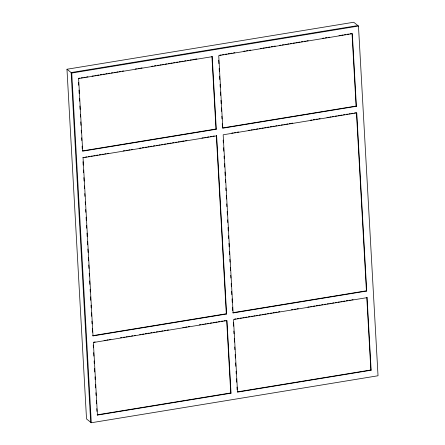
<?xml version="1.0" encoding="UTF-8"?>
<svg xmlns="http://www.w3.org/2000/svg" width="445" height="445" viewBox="0 0 445 445"><rect width="100%" height="100%" fill="white"/><g stroke="black" fill="none" stroke-linecap="round" stroke-linejoin="round"><path stroke-width="0.67" d="M66.973 69.242L353.708 22.25L358.475 26.049L378.028 375.758L91.292 422.75L86.525 418.951L66.973 69.242L71.74 73.041L358.475 26.049M357.88 25.571L71.144 72.568L90.697 422.277M78.331 78.337L79.7 78.109M81.068 77.886L82.442 77.664M83.81 77.436L85.179 77.213M86.547 76.985L87.921 76.763M92.032 76.089L93.4 75.867M94.768 75.639L96.142 75.416M97.511 75.194L98.879 74.966M100.253 74.743L101.621 74.515M102.99 74.293L104.364 74.07M105.732 73.842L107.1 73.62M108.474 73.397L109.843 73.169M111.211 72.947L112.585 72.719M113.953 72.496L115.322 72.274M116.696 72.046L118.064 71.823M119.432 71.6L120.806 71.372M122.175 71.15L123.543 70.922M135.191 69.014L136.559 68.791M137.933 68.569L139.302 68.341M140.67 68.118L142.044 67.89M151.634 66.322L153.002 66.094M154.37 65.871L155.744 65.649M157.113 65.421L158.481 65.198M159.855 64.976L161.224 64.748M162.592 64.525L163.966 64.302M165.334 64.074L166.703 63.852M168.077 63.624L169.445 63.401M170.813 63.179L172.187 62.951M173.556 62.728L174.924 62.506M176.298 62.278L177.666 62.055M179.035 61.827L180.409 61.605M181.777 61.382L183.145 61.154M184.519 60.932L185.888 60.709M187.256 60.481L188.63 60.259M189.998 60.031L191.367 59.808M192.741 59.586L196.846 58.912M219.808 55.147L221.176 54.924M222.55 54.696L223.918 54.474M225.287 54.251L226.655 54.023M228.029 53.8L229.398 53.578M230.766 53.35L232.14 53.127M233.508 52.899L234.877 52.677M243.788 51.22L245.156 50.991M246.524 50.769L247.893 50.546M249.267 50.318L250.635 50.096M260.225 48.522L261.599 48.299M262.967 48.071L264.336 47.849M265.709 47.626L267.078 47.398M268.446 47.176L269.82 46.953M271.189 46.725L272.557 46.502M273.931 46.274L275.299 46.052M279.41 45.379L280.778 45.156M282.152 44.928L283.521 44.706M284.889 44.483L286.263 44.255M287.631 44.033L289 43.805M290.368 43.582L291.742 43.36M293.11 43.132L294.479 42.909M295.853 42.687L297.221 42.459M298.589 42.236L299.963 42.008M301.332 41.786L302.7 41.563M304.074 41.335L305.442 41.112M306.811 40.89L308.185 40.662M322.569 38.303L323.938 38.081M325.312 37.858L326.68 37.63M328.048 37.408L329.422 37.18M339.012 35.611L340.38 35.383M341.754 35.161L343.123 34.938M344.491 34.71L345.865 34.488M347.233 34.265L348.602 34.037M349.976 33.814L351.344 33.586M212.22 56.676L78.626 78.57L82.687 151.155L216.276 129.256L212.22 56.676L211.92 56.443L215.981 129.022L216.276 129.256M82.386 150.916L215.981 129.022M222.494 127.954L356.089 106.06L356.384 106.294L352.329 33.714L218.734 55.608L222.795 128.188L356.384 106.294M82.753 157.513L84.127 157.291M85.496 157.063L86.864 156.84M88.238 156.618L89.606 156.39M90.975 156.167L92.349 155.945M93.717 155.717L95.085 155.494M96.459 155.266L97.828 155.044M99.196 154.821L100.57 154.593M101.938 154.37L103.307 154.148M104.681 153.92L106.049 153.697M107.417 153.469L108.791 153.247M123.176 150.888L124.544 150.666M125.918 150.438L127.287 150.215M128.655 149.993L130.029 149.765M131.397 149.542L132.766 149.32M139.619 148.196L140.987 147.968M142.356 147.746L143.729 147.523M145.098 147.295L146.466 147.072M147.84 146.85L149.209 146.622M150.577 146.399L151.951 146.171M153.319 145.949L154.688 145.726M156.061 145.498L157.43 145.276M158.798 145.053L160.172 144.825M161.541 144.603L162.909 144.375M164.283 144.152L165.651 143.93M167.02 143.702L168.394 143.479M169.762 143.257L171.13 143.029M172.504 142.806L173.873 142.578M175.241 142.356L176.609 142.133M177.983 141.905L179.352 141.682M180.72 141.46L184.147 140.898M185.52 140.67L186.889 140.448M201.958 137.978L203.332 137.75M204.7 137.527L206.068 137.305M207.442 137.077L208.811 136.854M210.179 136.632L211.553 136.404M212.921 136.181L214.29 135.959M231.767 133.094L233.141 132.866M234.509 132.643L235.878 132.415M237.252 132.193L238.62 131.97M248.21 130.396L249.584 130.174M250.952 129.946L252.321 129.723M253.695 129.501L255.063 129.273M256.431 129.05L257.805 128.822M259.174 128.599L260.542 128.377M261.916 128.149L263.284 127.926M264.653 127.704L266.027 127.476M267.395 127.253L268.763 127.031M270.137 126.803L271.506 126.58M272.874 126.352L274.242 126.13M275.616 125.907L276.985 125.679M278.353 125.457L279.727 125.234M281.095 125.006L282.464 124.784M283.838 124.555L285.206 124.333M286.574 124.111L287.948 123.882M289.317 123.66L292.743 123.098M310.554 120.178L311.923 119.955M313.297 119.727L314.665 119.505M316.033 119.282L317.407 119.054M318.776 118.832L320.144 118.609M326.997 117.486L328.366 117.258M329.739 117.035L331.108 116.812M332.476 116.584L333.85 116.362M335.219 116.139L336.587 115.911M337.955 115.689L339.329 115.461M340.698 115.238L342.066 115.016M343.44 114.788L344.808 114.565M346.177 114.343L347.551 114.115M348.919 113.892L350.287 113.664M351.661 113.442L353.03 113.219M354.398 112.991L355.772 112.769M216.643 135.859L83.054 157.753L93.016 335.903L226.605 314.009L216.643 135.859L216.348 135.619L226.305 313.77L226.605 314.009M226.305 313.77L92.716 335.669L93.016 335.903M366.713 291.047L366.413 290.808L232.824 312.702L233.124 312.941L366.713 291.047L356.751 112.891L223.162 134.791L233.124 312.941M93.767 342.155L95.141 341.927M104.047 340.47L105.415 340.247M106.789 340.019L108.157 339.796M109.526 339.568L110.9 339.346M120.489 337.772L121.858 337.549M123.226 337.327L124.6 337.099M125.968 336.876L127.337 336.654M128.711 336.426L130.079 336.203M131.447 335.975L132.821 335.752M134.19 335.53L135.558 335.302M139.669 334.629L141.043 334.406M142.411 334.184L143.78 333.956M145.153 333.733L146.522 333.505M147.89 333.283L149.264 333.06M150.633 332.832L152.001 332.61M153.375 332.387L154.743 332.159M156.112 331.937L157.48 331.709M158.854 331.486L160.222 331.264M161.591 331.036L162.965 330.813M164.333 330.591L165.701 330.362M167.075 330.14L168.444 329.912M182.828 327.559L184.202 327.331M185.571 327.108L186.939 326.88M188.313 326.658L189.681 326.435M199.271 324.861L200.645 324.639M202.013 324.411L203.382 324.188M204.756 323.966L206.124 323.738M207.492 323.515L208.866 323.287M210.235 323.064L211.603 322.842M212.977 322.614L214.345 322.391M215.714 322.169L217.088 321.941M218.456 321.718L219.824 321.496M221.193 321.268L222.567 321.045M223.935 320.817L225.304 320.595M234.565 319.076L235.933 318.854M237.302 318.631L238.676 318.403M240.044 318.181L241.413 317.953M242.786 317.73L244.155 317.507M245.523 317.279L246.897 317.057M248.266 316.834L249.634 316.606M251.008 316.384L252.376 316.156M253.745 315.933L255.113 315.711M256.487 315.483L257.855 315.26M259.224 315.038L260.598 314.81M261.966 314.587L263.334 314.359M264.708 314.137L266.077 313.914M267.445 313.686L268.819 313.464M270.187 313.241L271.556 313.013M272.93 312.791L274.298 312.568M275.666 312.34L277.04 312.117M278.409 311.889L279.777 311.667M291.425 309.759L292.793 309.536M294.167 309.308L295.536 309.086M296.904 308.858L298.278 308.635M307.868 307.061L309.236 306.839M310.61 306.616L311.978 306.388M313.347 306.166L314.721 305.943M316.089 305.715L317.457 305.493M318.826 305.264L320.2 305.042M321.568 304.819L322.936 304.591M324.31 304.369L325.679 304.146M327.047 303.918L328.421 303.696M329.79 303.468L331.158 303.245M332.532 303.023L333.9 302.795M335.269 302.572L336.643 302.35M338.011 302.122L339.379 301.899M340.753 301.677L342.122 301.449M343.49 301.226L344.864 300.998M346.232 300.776L347.601 300.553M348.975 300.325L350.343 300.102M351.711 299.88L353.085 299.652M367.08 297.644L233.492 319.538L237.547 392.123L371.141 370.223L367.08 297.644L366.786 297.405L370.841 369.99L371.141 370.223M231.033 393.191L230.733 392.952L97.144 414.846L97.438 415.085L231.033 393.191L226.972 320.606L93.383 342.505L97.438 415.085M237.252 391.884L370.841 369.99M352.028 33.475L356.089 106.06M356.456 112.657L366.413 290.808M218.706 60.209L218.901 63.668M219.174 68.508L219.324 71.272M219.596 76.112L219.791 79.566M220.058 84.405L220.214 87.17M220.486 92.009L220.681 95.464M220.948 100.303L221.143 103.757M221.376 107.907L221.566 111.361M221.838 116.201L221.994 118.965M222.261 123.805L222.456 127.259M223.173 140.097L223.329 142.867M223.601 147.723L223.796 151.189M224.063 156.039L224.219 158.815M224.491 163.665L224.686 167.131M224.959 171.981L225.148 175.452M225.381 179.608L225.537 182.383M225.849 187.929L226.004 190.699M226.277 195.555L226.466 199.021M226.739 203.871L226.894 206.647M227.167 211.497L227.362 214.963M227.629 219.813L227.784 222.589M228.057 227.44L228.252 230.905M228.524 235.761L228.674 238.531M228.947 243.382L229.142 246.847M229.414 251.703L229.57 254.473M229.843 259.329L229.993 262.099M230.304 267.645L230.46 270.421M230.733 275.271L230.888 278.042M231.194 283.587L231.35 286.363M231.623 291.214L231.817 294.679M232.051 298.84L232.24 302.305M232.513 307.156L232.707 310.627M233.386 322.759L233.581 326.213M233.847 331.052L234.003 333.817M234.276 338.656L234.47 342.116M234.738 346.95L234.893 349.714M235.166 354.554L235.355 358.014M235.628 362.853L235.822 366.307M236.089 371.147L236.245 373.911M236.518 378.751L236.712 382.205M236.979 387.044L237.135 389.809M226.677 320.372L230.733 392.952M78.559 82.481L78.715 85.245M78.987 90.085L79.177 93.545M79.449 98.384L79.605 101.149M79.872 105.982L80.067 109.442M80.339 114.282L80.495 117.046M80.762 121.886L80.957 125.34M81.229 130.179L81.379 132.944M81.652 137.783L81.808 140.548M82.114 146.077L82.269 148.841M82.987 161.674L83.182 165.139M83.454 169.99L83.61 172.766M83.877 177.616L84.072 181.082M84.344 185.938L84.5 188.708M84.773 193.558L84.928 196.334M85.234 201.88L85.39 204.65M85.663 209.506L85.818 212.276M86.091 217.132L86.28 220.598M86.552 225.448L86.708 228.218M86.981 233.074L87.175 236.54M87.442 241.39L87.637 244.856M87.871 249.016L88.066 252.482M88.338 257.338L88.533 260.803M88.761 264.959L88.956 268.424M89.228 273.28L89.384 276.05M89.656 280.906L89.846 284.372M90.118 289.222L90.274 291.998M90.546 296.848L90.741 300.314M91.008 305.164L91.164 307.94M91.436 312.791L91.631 316.256M91.904 321.112L92.059 323.882M92.326 328.733L92.521 332.204M93.239 345.031L93.394 347.795M93.667 352.635L93.856 356.089M94.129 360.928L94.284 363.693M94.551 368.532L94.746 371.987M95.019 376.826L95.169 379.591M95.441 384.43L95.636 387.89M95.903 392.729L96.059 395.494M96.331 400.328L96.526 403.787M96.793 408.627L96.949 411.391M71.74 73.041L91.292 422.75"/></g></svg>
